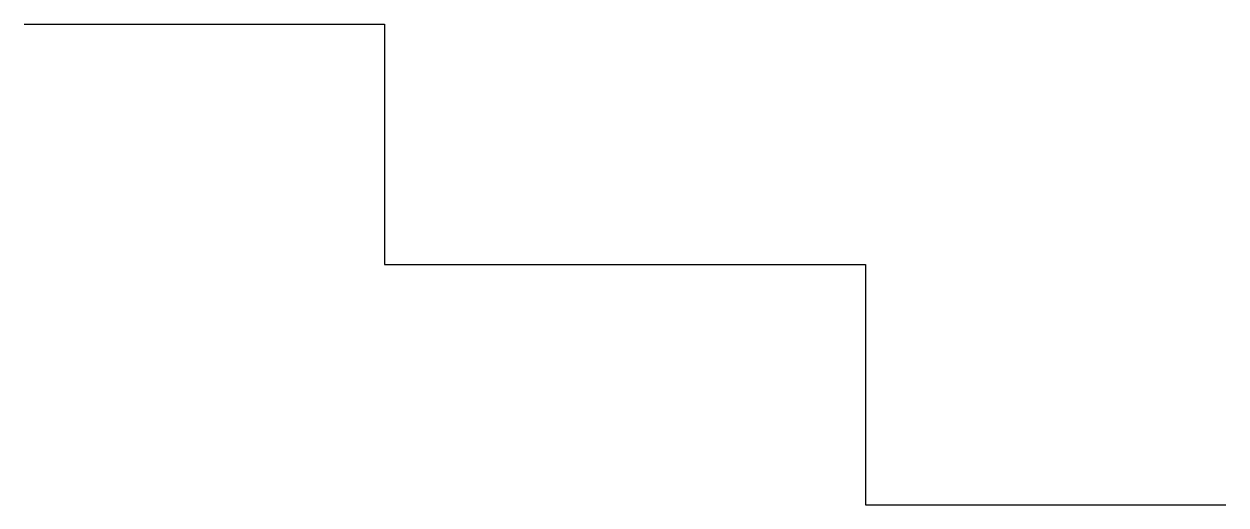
# Model space of a CAD drawing. Header units: millimetres. Extents: x 12.5 to 17.5, y 7 to 9.
import ezdxf

# ---------------------------------------------------------------- set-up
doc = ezdxf.new("R2010")
doc.units = ezdxf.units.MM
doc.layers.get('0').update_dxf_attribs({"lineweight": 25, "true_color": 0xffffff})

msp = doc.modelspace()

# ---------------------------------------------------------------- linework, layer by layer
msp.add_lwpolyline([(12.5, 9), (14, 9), (14, 8), (16, 8), (16, 7), (17.5, 7)])

doc.saveas('drawing.dxf')
